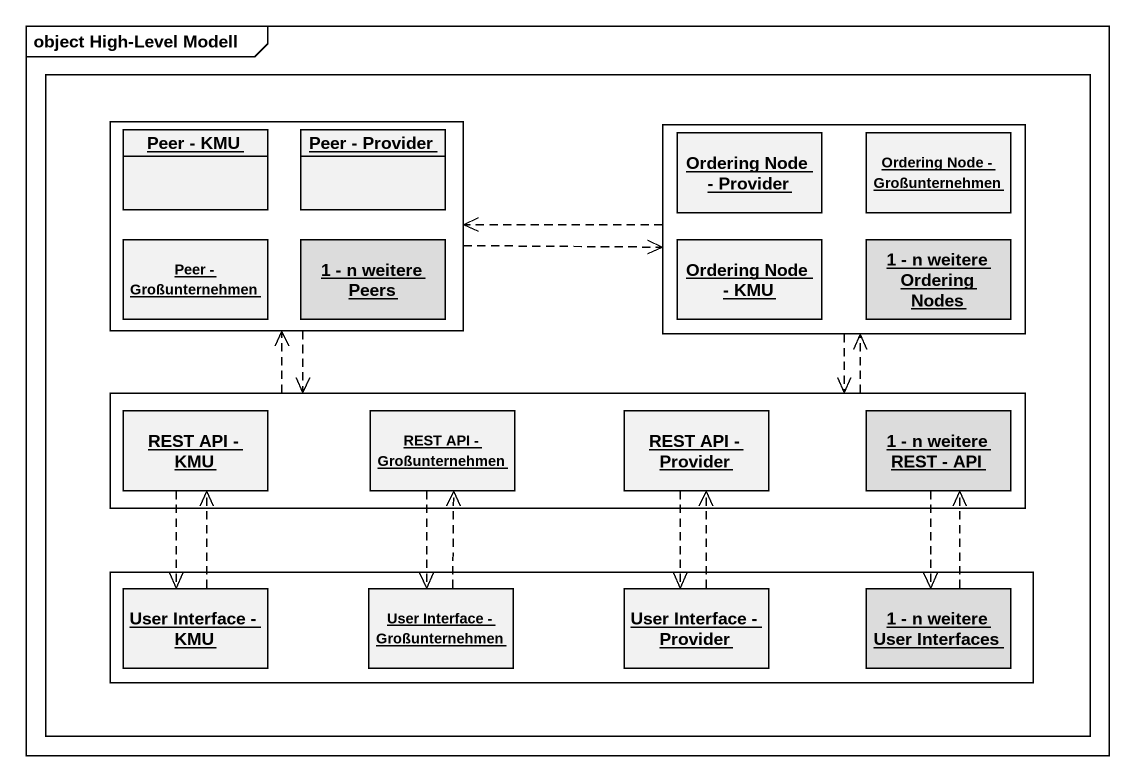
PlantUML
@startuml
mainframe object High-Level Modell
hide circle
hide empty members
rectangle " " as rectangle1 {
  rectangle " " as rectangle2 {
    object "Peer - KMU" as Peer_KMU
    object "Peer - Provider" as Peer_Provider
    object "Peer - Großunternehmen" as Peer_Großunternehmen
    object "1 - n weitere Peers" as o1_n_weitere_Peers #DCDCDC
  }
  rectangle " " as rectangle3 {
    object "Ordering Node - Provider" as Ordering_Node_Provider
    object "Ordering Node - Großunternehmen" as Ordering_Node
    object "Ordering Node - KMU" as Ordering_Node_KMU
    object "1 - n weitere Ordering Nodes" as o1_n_weitere_Ordering_Nodes #DCDCDC
  }
  rectangle " " as rectangle4 {
    object "REST API - KMU" as REST_API_KMU
    object "REST API - Großunternehmen" as REST_API_Großunternehmen
    object "REST API - Provider" as REST_API_Provider
    object "1 - n weitere REST - API" as o1_n_weitere_REST_API #DCDCDC
  }
  rectangle " " as rectangle5 {
    object "User Interface - KMU" as User_Interface_KMU
    object "User Interface - Großunternehmen" as User_Interface
    object "User Interface - Provider" as User_Interface_Provider
    object "1 - n weitere User Interfaces" as o1_n_weitere_User_Interfaces #DCDCDC
  }
}
rectangle2 .right.> rectangle3
rectangle2 ..> rectangle4
rectangle3 .left.> rectangle2
rectangle3 ..> rectangle4
rectangle4 .up.> rectangle2
rectangle4 .up.> rectangle3
REST_API_KMU ..> User_Interface_KMU
REST_API_Großunternehmen ..> User_Interface
REST_API_Provider ..> User_Interface_Provider
o1_n_weitere_REST_API ..> o1_n_weitere_User_Interfaces
User_Interface_KMU .up.> REST_API_KMU
User_Interface .up.> REST_API_Großunternehmen
User_Interface_Provider .up.> REST_API_Provider
o1_n_weitere_User_Interfaces .up.> o1_n_weitere_REST_API
@enduml
